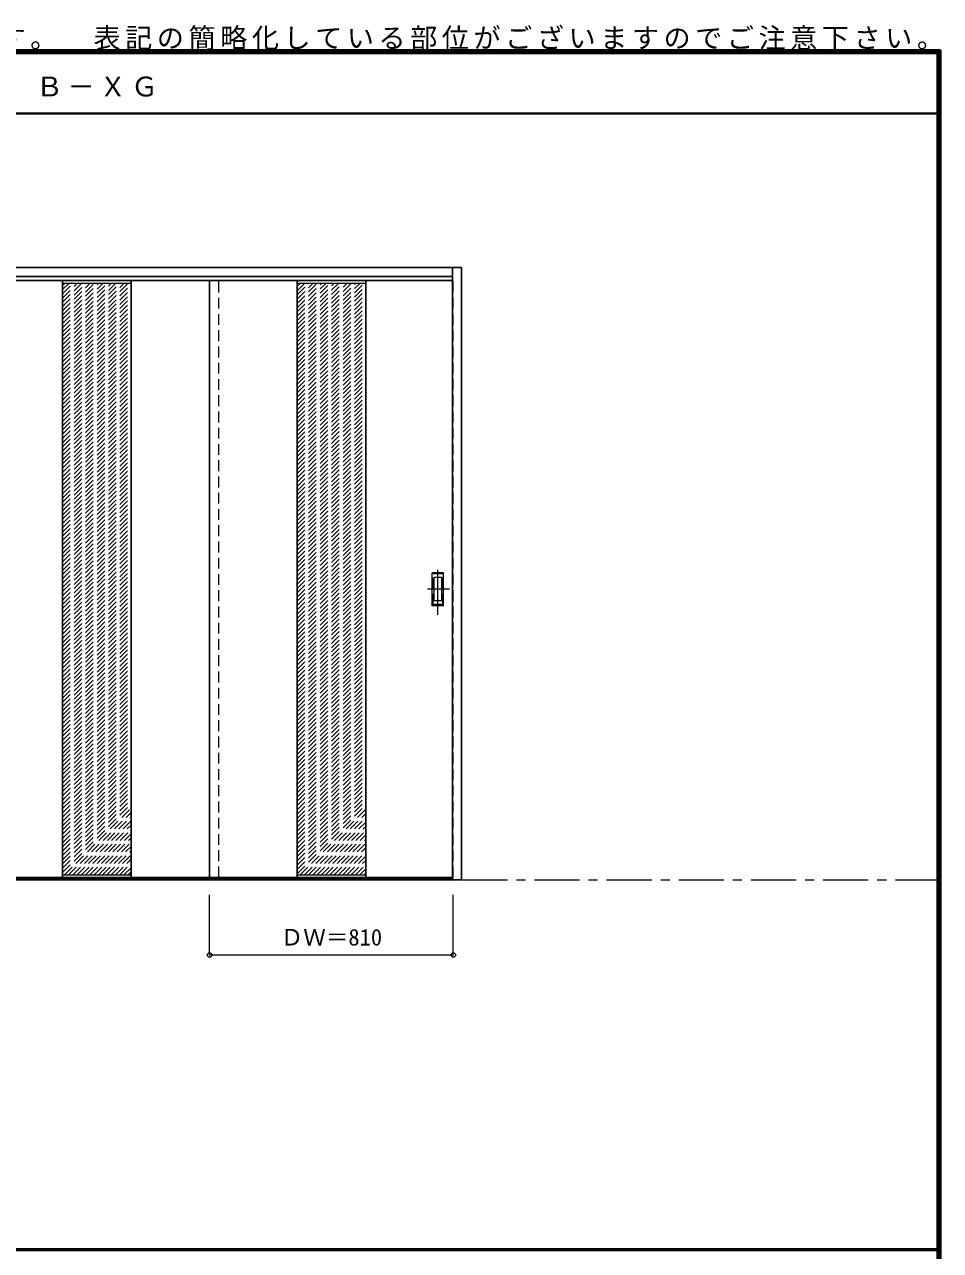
# Model space of a CAD drawing. Units: millimetres, scale not verified. Extents: x -6000 to 5700, y -4307 to 4260.
# Drawn here: x 2654 to 5700, y 186 to 4260 of the extents above; entities that cross this region are included whole.
import ezdxf
from ezdxf.enums import TextEntityAlignment as Align

# ---------------------------------------------------------------- set-up
doc = ezdxf.new("R2010")
doc.units = ezdxf.units.MM
doc.header["$LTSCALE"] = 30
doc.header["$PDMODE"] = 32
doc.header["$PDSIZE"] = 15
doc.linetypes.add('CHAIN1', pattern=[8, 5, -1, 1, -1])
doc.linetypes.add('DASHED1', pattern=[1.8, 1.2, -0.6])
for name, color, linetype, lineweight in [('0-1_通り芯', 7, 'CHAIN1', 18), ('0-2_扉', 4, 'DASHED1', 9), ('0-4_枠', 3, 'Continuous', 25), ('0-6_引手', 7, 'Continuous', 18), ('0-B_寸法', 4, 'Continuous', 9), ('0-C_ハッチ', 4, 'DASHED1', 9), ('F-1_枠', 6, 'Continuous', 40)]:
    doc.layers.add(name, color=color, linetype=linetype, lineweight=lineweight)
doc.layers.add('0-A_文字', color=7, linetype='Continuous')
doc.styles.add('ＭＳ ゴシック', font='')
doc.styles.get('ＭＳ ゴシック').set_extended_font_data('MS Gothic')

msp = doc.modelspace()

# ---------------------------------------------------------------- linework, layer by layer
at = {"layer": '0-1_通り芯'}
msp.add_line((-5490, 1418), (5690, 1418), dxfattribs=at)
at = {"layer": '0-2_扉', "color": 3, "linetype": 'Continuous', "lineweight": 25}
for p, q in [((3300, 3409), (2490, 3409)), ((2781, 3409), (2781, 1426)), ((3009, 3409), (3009, 1426)), ((3270, 3409), (4077, 3409)), ((3270, 1426), (3270, 3409)), ((3561, 3409), (3561, 1426)), ((3789, 3409), (3789, 1426)), ((3300, 1426), (2490, 1426)), ((3270, 1426), (4077, 1426)), ((3270, 1418), (3300, 1418))]:
    msp.add_line(p, q, dxfattribs=at)
at = {"layer": '0-2_扉', "color": 7, "linetype": 'Continuous', "lineweight": 18}
for p, q in [((2781, 3401), (3009, 3401)), ((3561, 3401), (3789, 3401)), ((2781, 1434), (3009, 1434)), ((3561, 1434), (3789, 1434))]:
    msp.add_line(p, q, dxfattribs=at)
at = {"layer": '0-2_扉'}
for p, q in [((3300, 1426), (3300, 3409)), ((4077, 3409), (4080, 3409)), ((4080, 1426), (4080, 3409)), ((4077, 1426), (4080, 1426))]:
    msp.add_line(p, q, dxfattribs=at)
at = {"layer": '0-4_枠'}
for p, q in [((1683, 3453), (4107, 3453)), ((1713, 3423), (4077, 3423)), ((4077, 1418), (4077, 3453)), ((4107, 1418), (4107, 3453)), ((4077, 1421), (1713, 1421)), ((4077, 1418), (1713, 1418)), ((4107, 1418), (4077, 1418))]:
    msp.add_line(p, q, dxfattribs=at)
at = {"layer": '0-6_引手', "linetype": 'CHAIN1'}
for p, q in [((4029, 2298.27), (4029, 2469.12)), ((4067.07, 2383.5), (3994.56, 2383.5))]:
    msp.add_line(p, q, dxfattribs=at)
at = {"layer": '0-6_引手'}
for p, q in [((4048, 2438.5), (4010, 2438.5)), ((4010, 2328.5), (4010, 2438.5)), ((4041.5, 2422.5), (4016.5, 2422.5)), ((4016.5, 2344.5), (4016.5, 2422.5)), ((4041.5, 2344.5), (4041.5, 2422.5)), ((4048, 2328.5), (4048, 2438.5)), ((4048, 2328.5), (4010, 2328.5)), ((4041.5, 2344.5), (4016.5, 2344.5))]:
    msp.add_line(p, q, dxfattribs=at)
at = {"layer": '0-6_引手', "linetype": 'DASHED1'}
for p, q in [((4013, 2332.5), (4013, 2434.5)), ((4045, 2332.5), (4013, 2332.5))]:
    msp.add_line(p, q, dxfattribs=at)
msp.add_lwpolyline([(4045, 2332.5), (4045, 2434.5), (4013, 2434.5)], dxfattribs=at)
at = {"layer": '0-B_寸法'}
for p, q in [((3270, 1168), (3270, 1368)), ((4080, 1168), (4080, 1368)), ((3270, 1168), (4080, 1168))]:
    msp.add_line(p, q, dxfattribs=at)
at = {"layer": '0-B_寸法', "color": 7}
for p in [(3270, 1168), (4080, 1168)]:
    msp.add_point(p, dxfattribs=at)
at = {"layer": '0-C_ハッチ'}
for p, q in [((2781, 3181.64), (3000.36, 3401)), ((2781, 3195.79), (2986.21, 3401)), ((2781, 3209.93), (2972.07, 3401)), ((2781, 3224.07), (2957.93, 3401)), ((2781, 3238.21), (2943.79, 3401)), ((2781, 3252.35), (2929.65, 3401)), ((2781, 3266.5), (2915.5, 3401)), ((2781, 3280.64), (2901.36, 3401)), ((2781, 3294.78), (2887.22, 3401)), ((2781, 3308.92), (2873.08, 3401)), ((2781, 3323.06), (2858.93, 3401)), ((2781, 3337.21), (2844.79, 3401)), ((2781, 3351.35), (2830.65, 3401)), ((2781, 3365.49), (2816.51, 3401)), ((2781, 3379.63), (2802.37, 3401)), ((2781, 3393.78), (2788.22, 3401)), ((2781, 3167.5), (3009, 3395.5)), ((3561, 3177.75), (3784.25, 3401)), ((3561, 3191.89), (3770.11, 3401)), ((3561, 3206.03), (3755.97, 3401)), ((3561, 3220.17), (3741.83, 3401)), ((3561, 3234.31), (3727.69, 3401)), ((3561, 3248.46), (3713.54, 3401)), ((3561, 3262.6), (3699.4, 3401)), ((3561, 3276.74), (3685.26, 3401)), ((3561, 3290.88), (3671.12, 3401)), ((3561, 3305.02), (3656.98, 3401)), ((3561, 3319.17), (3642.83, 3401)), ((3561, 3333.31), (3628.69, 3401)), ((3561, 3347.45), (3614.55, 3401)), ((3561, 3361.59), (3600.41, 3401)), ((3561, 3375.73), (3586.26, 3401)), ((3561, 3389.88), (3572.12, 3401)), ((3561, 3163.6), (3789, 3391.6)), ((2781, 3153.36), (3009, 3381.36)), ((2781, 3139.22), (3009, 3367.22)), ((2781, 3125.07), (3009, 3353.07)), ((3561, 3149.46), (3789, 3377.46)), ((3561, 3135.32), (3789, 3363.32)), ((3561, 3121.18), (3789, 3349.18)), ((2781, 3110.93), (3009, 3338.93)), ((2781, 3096.79), (3009, 3324.79)), ((2781, 3082.65), (3009, 3310.65)), ((3561, 3107.03), (3789, 3335.03)), ((3561, 3092.89), (3789, 3320.89)), ((3561, 3078.75), (3789, 3306.75)), ((2781, 3068.51), (3009, 3296.51)), ((2781, 3054.36), (3009, 3282.36)), ((2781, 3040.22), (3009, 3268.22)), ((3561, 3064.61), (3789, 3292.61)), ((3561, 3050.47), (3789, 3278.47)), ((3561, 3036.32), (3789, 3264.32)), ((2781, 3026.08), (3009, 3254.08)), ((2781, 3011.94), (3009, 3239.94)), ((2781, 2997.8), (3009, 3225.8)), ((3561, 3022.18), (3789, 3250.18)), ((3561, 3008.04), (3789, 3236.04)), ((3561, 2993.9), (3789, 3221.9)), ((2781, 2983.65), (3009, 3211.65)), ((2781, 2969.51), (3009, 3197.51)), ((2781, 2955.37), (3009, 3183.37)), ((3561, 2979.76), (3789, 3207.76)), ((3561, 2965.61), (3789, 3193.61)), ((3561, 2951.47), (3789, 3179.47)), ((2781, 2941.23), (3009, 3169.23)), ((2781, 2927.08), (3009, 3155.08)), ((2781, 2912.94), (3009, 3140.94)), ((3561, 2937.33), (3789, 3165.33)), ((3561, 2923.19), (3789, 3151.19)), ((2781, 2898.8), (3009, 3126.8)), ((2781, 2884.66), (3009, 3112.66)), ((2781, 2870.52), (3009, 3098.52)), ((3561, 2909.04), (3789, 3137.04)), ((3561, 2894.9), (3789, 3122.9)), ((3561, 2880.76), (3789, 3108.76)), ((2781, 2856.37), (3009, 3084.37)), ((2781, 2842.23), (3009, 3070.23)), ((2781, 2828.09), (3009, 3056.09)), ((3561, 2866.62), (3789, 3094.62)), ((3561, 2852.48), (3789, 3080.48)), ((3561, 2838.33), (3789, 3066.33)), ((2781, 2813.95), (3009, 3041.95)), ((2781, 2799.81), (3009, 3027.81)), ((3561, 2824.19), (3789, 3052.19)), ((3561, 2810.05), (3789, 3038.05)), ((3561, 2795.91), (3789, 3023.91)), ((2781, 2785.66), (3009, 3013.66)), ((2781, 2771.52), (3009, 2999.52)), ((2781, 2757.38), (3009, 2985.38)), ((3561, 2781.77), (3789, 3009.77)), ((3561, 2767.62), (3789, 2995.62)), ((3561, 2753.48), (3789, 2981.48)), ((2781, 2743.24), (3009, 2971.24)), ((2781, 2729.09), (3009, 2957.09)), ((2781, 2714.95), (3009, 2942.95)), ((3561, 2739.34), (3789, 2967.34)), ((3561, 2725.2), (3789, 2953.2)), ((3561, 2711.05), (3789, 2939.05)), ((2781, 2700.81), (3009, 2928.81)), ((2781, 2686.67), (3009, 2914.67)), ((2781, 2672.53), (3009, 2900.53)), ((3561, 2696.91), (3789, 2924.91)), ((3561, 2682.77), (3789, 2910.77)), ((3561, 2668.63), (3789, 2896.63)), ((2781, 2658.38), (3009, 2886.38)), ((2781, 2644.24), (3009, 2872.24)), ((2781, 2630.1), (3009, 2858.1)), ((3561, 2654.49), (3789, 2882.49)), ((3561, 2640.34), (3789, 2868.34)), ((3561, 2626.2), (3789, 2854.2)), ((2781, 2615.96), (3009, 2843.96)), ((2781, 2601.82), (3009, 2829.82)), ((2781, 2587.67), (3009, 2815.67)), ((3561, 2612.06), (3789, 2840.06)), ((3561, 2597.92), (3789, 2825.92)), ((3561, 2583.78), (3789, 2811.78)), ((2781, 2573.53), (3009, 2801.53)), ((2781, 2559.39), (3009, 2787.39)), ((2781, 2545.25), (3009, 2773.25)), ((3561, 2569.63), (3789, 2797.63)), ((3561, 2555.49), (3789, 2783.49)), ((2781, 2531.11), (3009, 2759.11)), ((2781, 2516.96), (3009, 2744.96)), ((2781, 2502.82), (3009, 2730.82)), ((3561, 2541.35), (3789, 2769.35)), ((3561, 2527.21), (3789, 2755.21)), ((3561, 2513.06), (3789, 2741.06)), ((2781, 2488.68), (3009, 2716.68)), ((2781, 2474.54), (3009, 2702.54)), ((3561, 2498.92), (3789, 2726.92)), ((3561, 2484.78), (3789, 2712.78)), ((3561, 2470.64), (3789, 2698.64)), ((2781, 2460.39), (3009, 2688.39)), ((2781, 2446.25), (3009, 2674.25)), ((2781, 2432.11), (3009, 2660.11)), ((3561, 2456.5), (3789, 2684.5)), ((3561, 2442.35), (3789, 2670.35)), ((3561, 2428.21), (3789, 2656.21)), ((2781, 2417.97), (3009, 2645.97)), ((2781, 2403.83), (3009, 2631.83)), ((2781, 2389.68), (3009, 2617.68)), ((3561, 2414.07), (3789, 2642.07)), ((3561, 2399.93), (3789, 2627.93)), ((3561, 2385.79), (3789, 2613.79)), ((2781, 2375.54), (3009, 2603.54)), ((2781, 2361.4), (3009, 2589.4)), ((2781, 2347.26), (3009, 2575.26)), ((3561, 2371.64), (3789, 2599.64)), ((3561, 2357.5), (3789, 2585.5)), ((3561, 2343.36), (3789, 2571.36)), ((2781, 2333.12), (3009, 2561.12)), ((2781, 2318.97), (3009, 2546.97)), ((2781, 2304.83), (3009, 2532.83)), ((3561, 2329.22), (3789, 2557.22)), ((3561, 2315.07), (3789, 2543.07)), ((3561, 2300.93), (3789, 2528.93)), ((2781, 2290.69), (3009, 2518.69)), ((2781, 2276.55), (3009, 2504.55)), ((2781, 2262.4), (3009, 2490.4)), ((3561, 2286.79), (3789, 2514.79)), ((3561, 2272.65), (3789, 2500.65)), ((3561, 2258.51), (3789, 2486.51)), ((2781, 2248.26), (3009, 2476.26)), ((2781, 2234.12), (3009, 2462.12)), ((2781, 2219.98), (3009, 2447.98)), ((3561, 2244.36), (3789, 2472.36)), ((3561, 2230.22), (3789, 2458.22)), ((2781, 2205.84), (3009, 2433.84)), ((2781, 2191.69), (3009, 2419.69)), ((2781, 2177.55), (3009, 2405.55)), ((3561, 2216.08), (3789, 2444.08)), ((3561, 2201.94), (3789, 2429.94)), ((3561, 2187.8), (3789, 2415.8)), ((2781, 2163.41), (3009, 2391.41)), ((2781, 2149.27), (3009, 2377.27)), ((2781, 2135.13), (3009, 2363.13)), ((3561, 2173.65), (3789, 2401.65)), ((3561, 2159.51), (3789, 2387.51)), ((3561, 2145.37), (3789, 2373.37)), ((2781, 2120.98), (3009, 2348.98)), ((2781, 2106.84), (3009, 2334.84)), ((3561, 2131.23), (3789, 2359.23)), ((3561, 2117.08), (3789, 2345.08)), ((3561, 2102.94), (3789, 2330.94)), ((2781, 2092.7), (3009, 2320.7)), ((2781, 2078.56), (3009, 2306.56)), ((2781, 2064.41), (3009, 2292.41)), ((3561, 2088.8), (3789, 2316.8)), ((3561, 2074.66), (3789, 2302.66)), ((3561, 2060.52), (3789, 2288.52)), ((2781, 2050.27), (3009, 2278.27)), ((2781, 2036.13), (3009, 2264.13)), ((2781, 2021.99), (3009, 2249.99)), ((3561, 2046.37), (3789, 2274.37)), ((3561, 2032.23), (3789, 2260.23)), ((3561, 2018.09), (3789, 2246.09)), ((2781, 2007.85), (3009, 2235.85)), ((2781, 1993.7), (3009, 2221.7)), ((2781, 1979.56), (3009, 2207.56)), ((3561, 2003.95), (3789, 2231.95)), ((3561, 1989.81), (3789, 2217.81)), ((3561, 1975.66), (3789, 2203.66)), ((2781, 1965.42), (3009, 2193.42)), ((2781, 1951.28), (3009, 2179.28)), ((2781, 1937.14), (3009, 2165.14)), ((3561, 1961.52), (3789, 2189.52)), ((3561, 1947.38), (3789, 2175.38)), ((3561, 1933.24), (3789, 2161.24)), ((2781, 1922.99), (3009, 2150.99)), ((2781, 1908.85), (3009, 2136.85)), ((2781, 1894.71), (3009, 2122.71)), ((3561, 1919.09), (3789, 2147.09)), ((3561, 1904.95), (3789, 2132.95)), ((3561, 1890.81), (3789, 2118.81)), ((2781, 1880.57), (3009, 2108.57)), ((2781, 1866.42), (3009, 2094.42)), ((2781, 1852.28), (3009, 2080.28)), ((3561, 1876.67), (3789, 2104.67)), ((3561, 1862.53), (3789, 2090.53)), ((2781, 1838.14), (3009, 2066.14)), ((2781, 1824), (3009, 2052)), ((2781, 1809.86), (3009, 2037.86)), ((3561, 1848.38), (3789, 2076.38)), ((3561, 1834.24), (3789, 2062.24)), ((3561, 1820.1), (3789, 2048.1)), ((2781, 1795.71), (3009, 2023.71)), ((2781, 1781.57), (3009, 2009.57)), ((3561, 1805.96), (3789, 2033.96)), ((3561, 1791.82), (3789, 2019.82)), ((3561, 1777.67), (3789, 2005.67)), ((2781, 1767.43), (3009, 1995.43)), ((2781, 1753.29), (3009, 1981.29)), ((2781, 1739.15), (3009, 1967.15)), ((3561, 1763.53), (3789, 1991.53)), ((3561, 1749.39), (3789, 1977.39)), ((3561, 1735.25), (3789, 1963.25)), ((2781, 1725), (3009, 1953)), ((2781, 1710.86), (3009, 1938.86)), ((2781, 1696.72), (3009, 1924.72)), ((3561, 1721.11), (3789, 1949.11)), ((3561, 1706.96), (3789, 1934.96)), ((3561, 1692.82), (3789, 1920.82)), ((2781, 1682.58), (3009, 1910.58)), ((2781, 1668.43), (3009, 1896.43)), ((2781, 1654.29), (3009, 1882.29)), ((3561, 1678.68), (3789, 1906.68)), ((3561, 1664.54), (3789, 1892.54)), ((3561, 1650.39), (3789, 1878.39)), ((2781, 1640.15), (3009, 1868.15)), ((2781, 1626.01), (3009, 1854.01)), ((2781, 1611.87), (3009, 1839.87)), ((3561, 1636.25), (3789, 1864.25)), ((3561, 1622.11), (3789, 1850.11)), ((3561, 1607.97), (3789, 1835.97)), ((2781, 1597.72), (3009, 1825.72)), ((2781, 1583.58), (3009, 1811.58)), ((2781, 1569.44), (3009, 1797.44)), ((3561, 1593.83), (3789, 1821.83)), ((3561, 1579.68), (3789, 1807.68)), ((3561, 1565.54), (3789, 1793.54)), ((2781, 1555.3), (3009, 1783.3)), ((2781, 1541.16), (3009, 1769.16)), ((2781, 1527.01), (3009, 1755.01)), ((3561, 1551.4), (3789, 1779.4)), ((3561, 1537.26), (3789, 1765.26)), ((2781, 1512.87), (3009, 1740.87)), ((2781, 1498.73), (3009, 1726.73)), ((2781, 1484.59), (3009, 1712.59)), ((3561, 1523.12), (3789, 1751.12)), ((3561, 1508.97), (3789, 1736.97)), ((3561, 1494.83), (3789, 1722.83)), ((2781, 1470.44), (3009, 1698.44)), ((2781, 1456.3), (3009, 1684.3)), ((3561, 1480.69), (3789, 1708.69)), ((3561, 1466.55), (3789, 1694.55)), ((3561, 1452.4), (3789, 1680.4)), ((2781, 1442.16), (3009, 1670.16)), ((2786.98, 1434), (3009, 1656.02)), ((2801.12, 1434), (3009, 1641.88)), ((3561, 1438.26), (3789, 1666.26)), ((3570.88, 1434), (3789, 1652.12)), ((3585.02, 1434), (3789, 1637.98)), ((2815.27, 1434), (3009, 1627.73)), ((2829.41, 1434), (3009, 1613.59)), ((2843.55, 1434), (3009, 1599.45)), ((3599.16, 1434), (3789, 1623.84)), ((3613.31, 1434), (3789, 1609.69)), ((3627.45, 1434), (3789, 1595.55)), ((2857.69, 1434), (3009, 1585.31)), ((2871.83, 1434), (3009, 1571.17)), ((2885.98, 1434), (3009, 1557.02)), ((3641.59, 1434), (3789, 1581.41)), ((3655.73, 1434), (3789, 1567.27)), ((3669.87, 1434), (3789, 1553.13)), ((2900.12, 1434), (3009, 1542.88)), ((2914.26, 1434), (3009, 1528.74)), ((2928.4, 1434), (3009, 1514.6)), ((3684.02, 1434), (3789, 1538.98)), ((3698.16, 1434), (3789, 1524.84)), ((3712.3, 1434), (3789, 1510.7)), ((2942.54, 1434), (3009, 1500.45)), ((2956.69, 1434), (3009, 1486.31)), ((2970.83, 1434), (3009, 1472.17)), ((3726.44, 1434), (3789, 1496.56)), ((3740.58, 1434), (3789, 1482.41)), ((3754.73, 1434), (3789, 1468.27)), ((2984.97, 1434), (3009, 1458.03)), ((2999.11, 1434), (3009, 1443.89)), ((3768.87, 1434), (3789, 1454.13)), ((3783.01, 1434), (3789, 1439.99))]:
    msp.add_line(p, q, dxfattribs=at)
at = {"layer": 'F-1_枠'}
for p, q in [((-6000, 4175), (5700, 4175)), ((-6000, 4170), (5700, 4170)), ((-6000, 4165), (5700, 4165)), ((5690, 4175), (5690, -4205)), ((5695, 4175), (5695, -4205)), ((5700, 4175), (5700, -4205)), ((-6000, 3965), (5700, 3965)), ((-6000, 190.5), (5700, 190.5)), ((-6000, 187.5), (5700, 187.5))]:
    msp.add_line(p, q, dxfattribs=at)

# ---------------------------------------------------------------- texts
at = {"layer": '0-A_文字', "char_height": 65.98, "attachment_point": 7, "style": 'ＭＳ ゴシック'}
for s, insert in [('\\T1.17;※本図は意匠確認用です。\u3000表記の簡略化している部位がございますのでご注意下さい。', (1515, 4175)), ('\\T1.17;Ｂ－ＸＧ', (2692.5, 4020))]:
    msp.add_mtext(s, dxfattribs=dict(at, insert=insert))
at = {"layer": '0-B_寸法', "color": 7, "style": 'ＭＳ ゴシック'}
msp.add_text('ＤＷ＝810', height=54.99, dxfattribs=at).set_placement((3506.25, 1183), align=Align.BOTTOM_LEFT)

doc.saveas('drawing.dxf')
